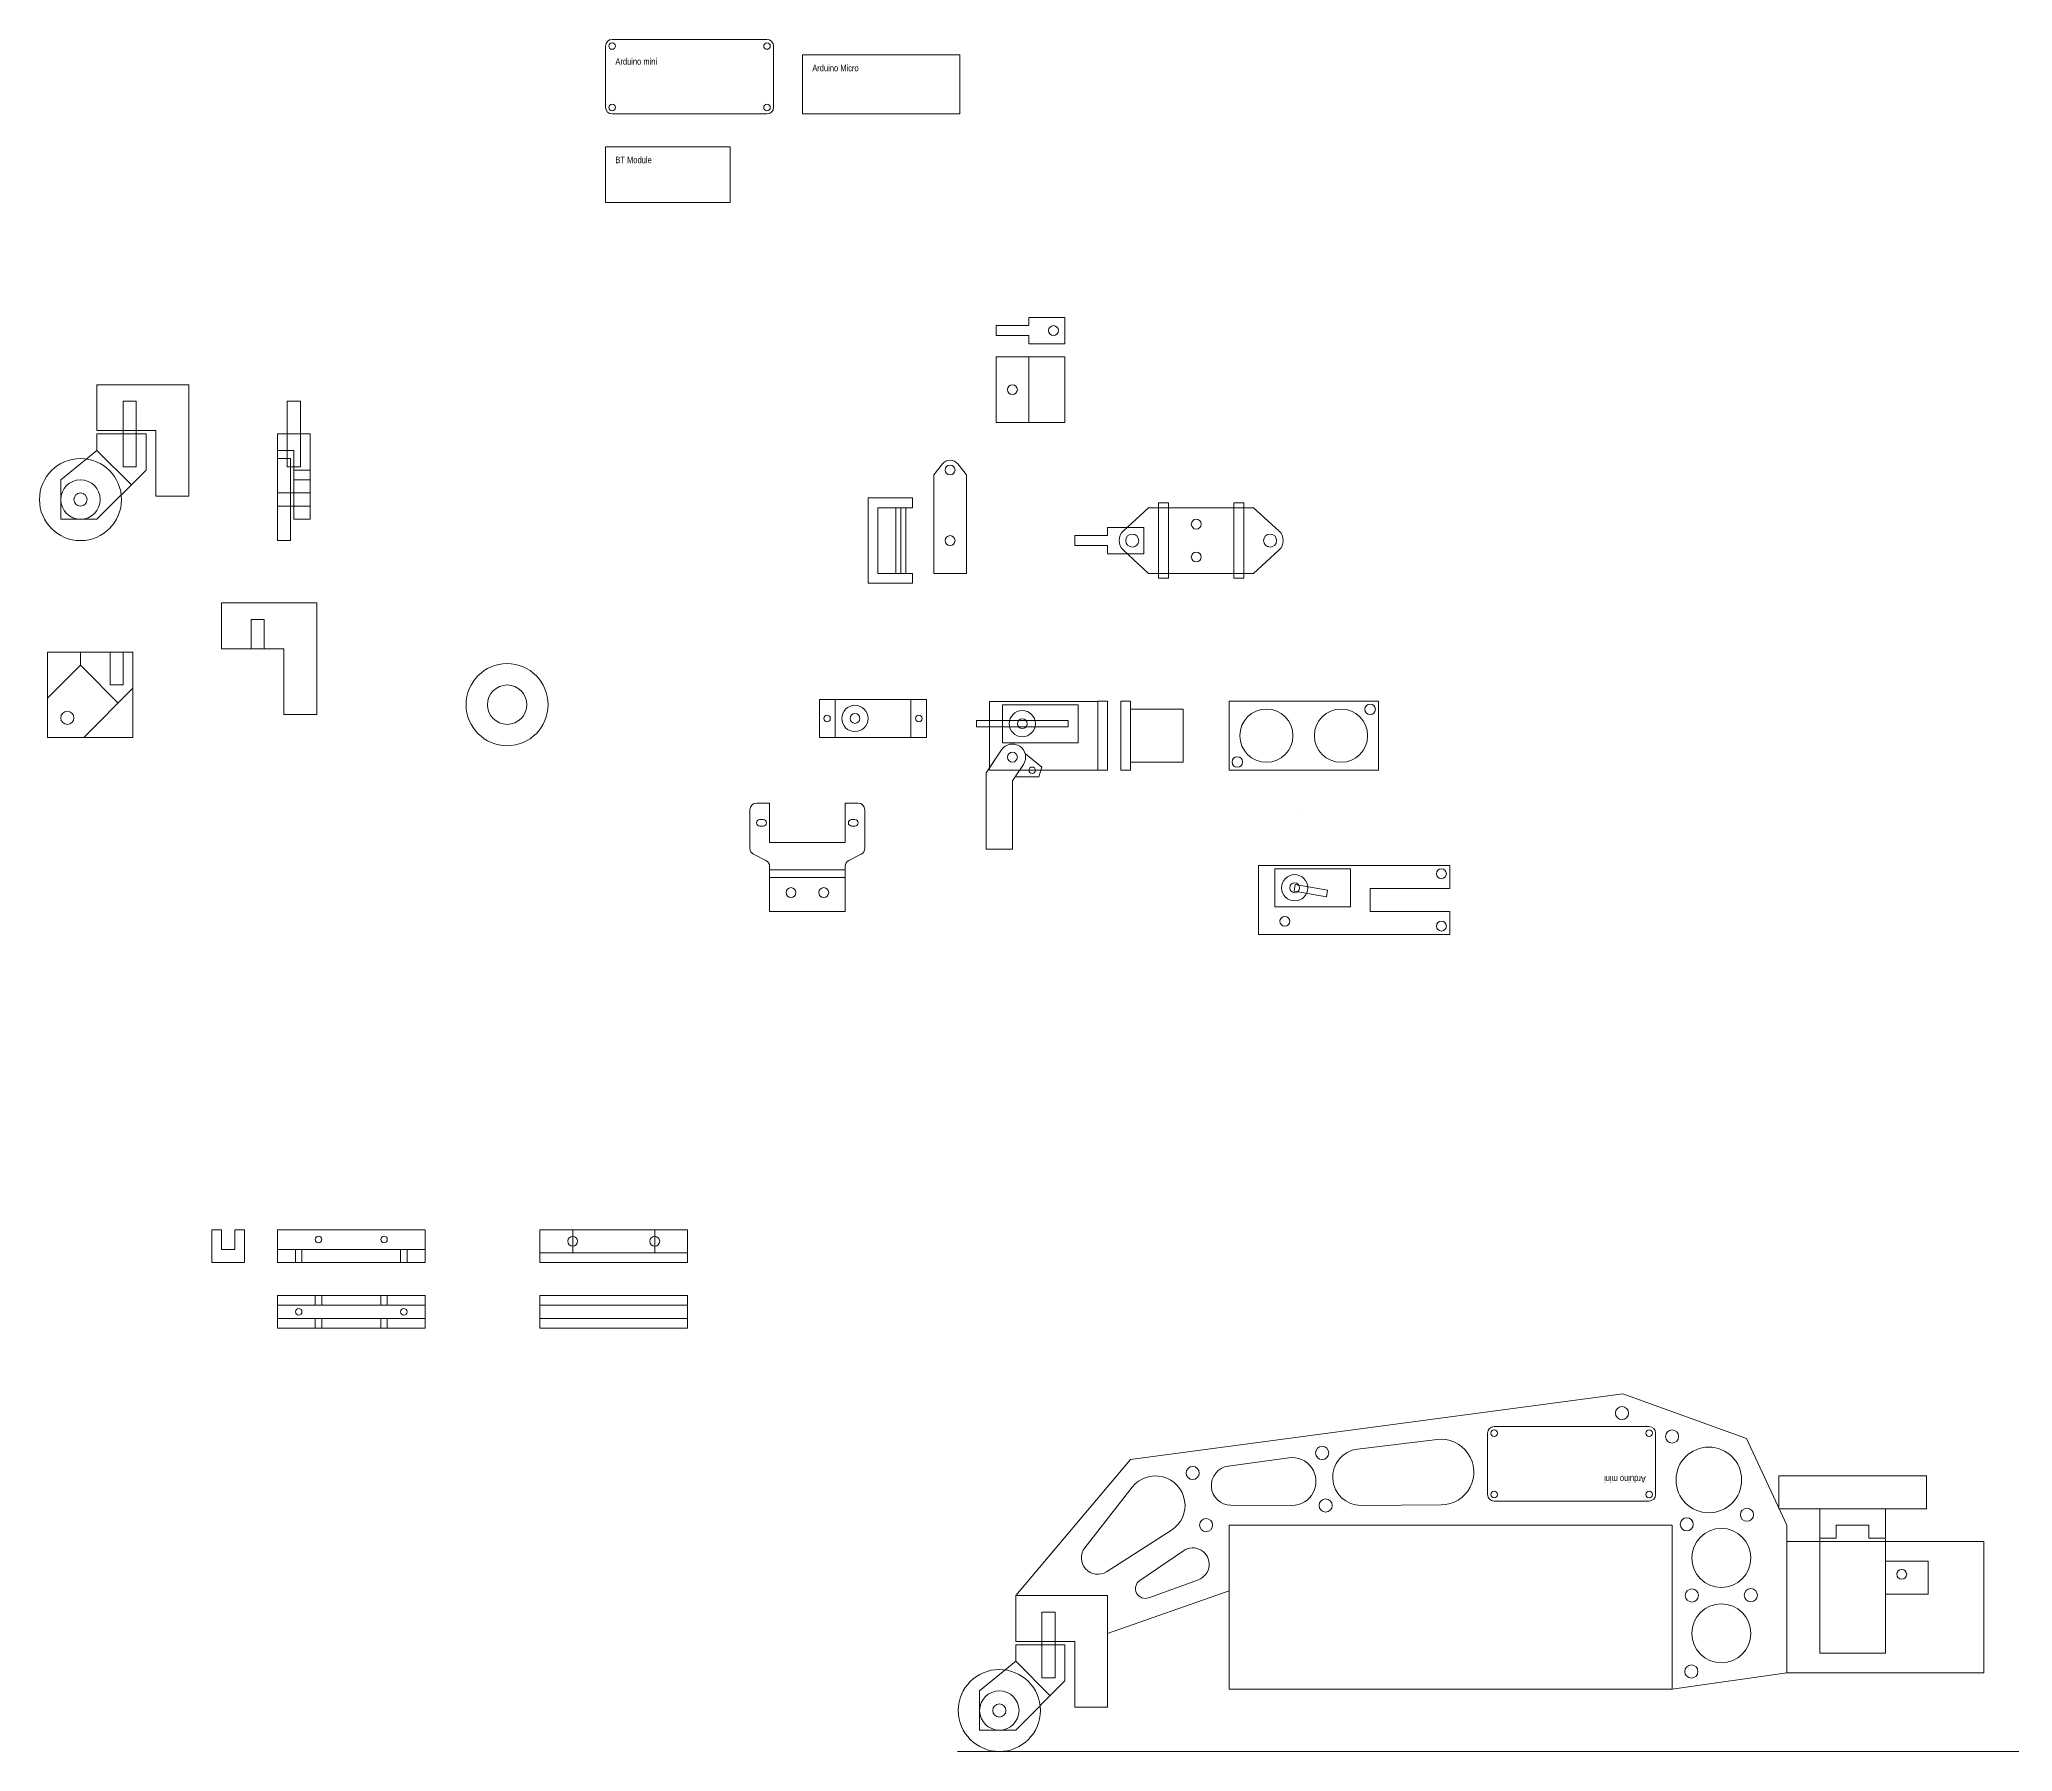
# Model space of a CAD drawing. Header units: millimetres. Extents: x 28 to 1013, y -520 to 323.
# Drawn here: x 28 to 629, y -199 to 323 of the extents above; entities that cross this region are included whole.
import ezdxf

# ---------------------------------------------------------------- set-up
doc = ezdxf.new("R2010")
doc.units = ezdxf.units.MM
doc.linetypes.add('DASHED', pattern=[19.05, 12.7, -6.35])
for name, color, linetype, lineweight, true_color in [('battery', 7, 'CONTINUOUS', 0, 0x000000), ('controller', 7, 'CONTINUOUS', 0, 0x000000), ('head', 7, 'CONTINUOUS', 0, 0x000000), ('help', 6, 'CONTINUOUS', 0, 0xff00ff), ('help2', 2, 'CONTINUOUS', 0, 0xffff00), ('invisible', 9, 'DASHED', 0, 0xc0c0c0), ('main clamp', 7, 'CONTINUOUS', 0, 0x000000), ('shoulder clamp', 7, 'CONTINUOUS', 0, 0x000000), ('wheel', 7, 'CONTINUOUS', 0, 0x000000)]:
    doc.layers.add(name, color=color, linetype=linetype, lineweight=lineweight, true_color=true_color)
doc.styles.get("Standard").update_dxf_attribs({"font": 'txt', "width": 0.75})

msp = doc.modelspace()

# ---------------------------------------------------------------- linework, layer by layer
at = {"layer": 'battery'}
for p, q in [((200, 290), (238, 290)), ((200, 273), (200, 290)), ((238, 290), (238, 273)), ((238, 273), (200, 273)), ((525, -130), (390, -130)), ((390, -130), (390, -180)), ((525, -180), (525, -130)), ((390, -180), (525, -180))]:
    msp.add_line(p, q, dxfattribs=at)
at = {"layer": 'controller'}
for p, q in [((200, 320.7), (200, 302)), ((249.2, 322.7), (202, 322.7)), ((251.2, 302), (251.2, 320.7)), ((308, 318), (260, 318)), ((260, 318), (260, 300)), ((308, 300), (308, 318)), ((202, 300), (249.2, 300)), ((260, 300), (308, 300)), ((468.8, -102), (468.8, -120.7)), ((518, -100), (470.8, -100)), ((520, -120.7), (520, -102)), ((470.8, -122.7), (518, -122.7))]:
    msp.add_line(p, q, dxfattribs=at)
for centre in [(202, 320.7), (249.2, 320.7), (202, 302), (249.2, 302), (470.8, -102), (518, -102), (470.8, -120.7), (518, -120.7)]:
    msp.add_circle(centre, 1, dxfattribs=at)
for centre, start, end in [((202, 320.7), 90, 180), ((249.2, 320.7), 0, 90), ((202, 302), 180, 270), ((249.2, 302), 270, 0), ((470.8, -102), 90, 180), ((518, -102), 0, 90), ((470.8, -120.7), 180, 270), ((518, -120.7), 270, 0)]:
    msp.add_arc(centre, 2, start, end, dxfattribs=at)
at = {"layer": 'head'}
for p, q in [((293.5, 183), (280, 183)), ((280, 183), (280, 157)), ((293.5, 180), (293.5, 183)), ((368.5, 181.5), (371.5, 181.5)), ((368.5, 181.5), (368.5, 158.5)), ((371.5, 158.5), (371.5, 181.5)), ((391.5, 181.5), (394.5, 181.5)), ((391.5, 181.5), (391.5, 158.5)), ((394.5, 158.5), (394.5, 181.5)), ((283, 180), (283, 160)), ((293.5, 180), (283, 180)), ((288.5, 160), (288.5, 180)), ((290, 160), (290, 180)), ((291.5, 160), (291.5, 180)), ((357.8, 172.95), (365.5, 180)), ((365.5, 180), (397.5, 180)), ((405.2, 172.95), (397.5, 180)), ((357.8, 167.05), (365.5, 160)), ((405.2, 167.05), (397.5, 160)), ((280, 157), (293.5, 157)), ((293.5, 160), (283, 160)), ((293.5, 157), (293.5, 160)), ((397.5, 160), (365.5, 160)), ((368.5, 158.5), (371.5, 158.5)), ((394.5, 158.5), (391.5, 158.5)), ((265.2, 110), (265.2, 121.6)), ((265.2, 121.6), (270, 121.6)), ((270, 110), (270, 121.6)), ((270, 121.6), (293, 121.6)), ((293, 121.6), (293, 110)), ((297.8, 121.6), (293, 121.6)), ((297.8, 110), (297.8, 121.6)), ((317, 100), (317, 121)), ((317, 121), (350, 121)), ((350, 100), (350, 121.1)), ((350, 121.1), (353, 121.1)), ((353, 100), (353, 121.1)), ((357, 100), (357, 121.1)), ((357, 121.1), (360, 121.1)), ((360, 100), (360, 121.1)), ((390, 100), (390, 121.1)), ((390, 121.1), (435.5, 121.1)), ((435.5, 121.1), (435.5, 100)), ((313, 115.2), (341, 115.2)), ((313, 115.2), (313, 113.2)), ((321, 108.4), (321, 120)), ((321, 120), (344, 120)), ((341, 115.2), (341, 113.2)), ((344, 120), (344, 108.4)), ((360, 118.65), (376, 118.65)), ((376, 118.65), (376, 102.45)), ((270, 110), (265.2, 110)), ((293, 110), (270, 110)), ((293, 110), (297.8, 110)), ((313, 113.2), (341, 113.2)), ((344, 108.4), (321, 108.4)), ((320.67, 106.22), (316, 99.19)), ((320.67, 106.22), (316.67, 100.22)), ((328, 105), (333, 101)), ((376, 102.45), (360, 102.45)), ((316, 99.19), (316, 76)), ((350, 100), (317, 100)), ((324, 96.79), (327.33, 101.78)), ((324, 96.79), (324, 76)), ((332, 98), (325, 98)), ((333, 101), (332, 98)), ((350, 100), (353, 100)), ((357, 100), (360, 100)), ((390, 100), (435.5, 100)), ((244, 88), (244, 76.24)), ((250, 90), (246, 90)), ((250, 90), (250, 78)), ((273, 90), (273, 78)), ((273, 90), (277, 90)), ((279, 88), (279, 76.24)), ((245.11, 74.45), (248.89, 72.55)), ((250, 78), (273, 78)), ((277.89, 74.45), (274.11, 72.55)), ((324, 76), (316, 76)), ((250, 70.76), (250, 68.5)), ((250, 69.7), (273, 69.7)), ((250, 68.5), (250, 57)), ((250, 67.3), (273, 67.3)), ((273, 57), (273, 70.76)), ((399, 71), (399, 50)), ((399, 71), (433, 71)), ((404, 58.4), (404, 70)), ((404, 70), (427, 70)), ((427, 70), (427, 58.4)), ((433, 71), (457.25, 71)), ((457.25, 71), (457.25, 64)), ((409.83, 63.22), (410.17, 65.18)), ((419.67, 61.48), (409.83, 63.22)), ((410.17, 65.18), (420.02, 63.45)), ((420.02, 63.45), (419.67, 61.48)), ((433, 64), (457.25, 64)), ((433, 64), (433, 57)), ((250, 57), (273, 57)), ((427, 58.4), (404, 58.4)), ((433, 57), (457.25, 57)), ((457.25, 57), (457.25, 50)), ((399, 50), (433, 50)), ((433, 50), (457.25, 50))]:
    msp.add_line(p, q, dxfattribs=at)
for centre, radius in [((380, 175), 1.5), ((360.5, 170), 2), ((402.5, 170), 2), ((380, 165), 1.5), ((267.5, 115.8), 1), ((276, 115.8), 4), ((276, 115.8), 1.5), ((295.5, 115.8), 1), ((327, 114.2), 4), ((327, 114.2), 1.5), ((401.38, 110.55), 8.1), ((424.12, 110.55), 8.1), ((432.98, 118.58), 1.62), ((324, 104), 1.5), ((392.52, 102.53), 1.62), ((330, 100), 1), ((410, 64.2), 4), ((454.72, 68.47), 1.5), ((256.5, 62.75), 1.5), ((266.5, 62.75), 1.5), ((410, 64.2), 1.5), ((407, 54), 1.5), ((454.72, 52.53), 1.5)]:
    msp.add_circle(centre, radius, dxfattribs=at)
for centre, radius, start, end in [((360.5, 170), 4, 132.47159, 227.52841), ((402.5, 170), 4, 312.47159, 47.52841), ((324, 104), 4, 326.30993, 146.30993), ((246, 88), 2, 90, 180), ((277, 88), 2, 0, 90), ((246, 76.24), 2, 180, 243.43495), ((248, 70.76), 2, 0, 63.43495), ((275, 70.76), 2, 116.56505, 180), ((277, 76.24), 2, 296.56505, 0)]:
    msp.add_arc(centre, radius, start, end, dxfattribs=at)
at = {"layer": 'help'}
for p, q in [((30, 122), (30, 136)), ((30, 136), (40, 136)), ((56, 125), (56, 110)), ((56, 110), (41, 110)), ((247, 85), (248, 85)), ((275, 85), (276, 85)), ((247, 83), (248, 83)), ((275, 83), (276, 83)), ((557.5, -115), (602.5, -115)), ((557.5, -115), (557.5, -125)), ((594, -115), (566, -115)), ((602.5, -115), (602.5, -125)), ((557.5, -125), (602.5, -125)), ((566, -125), (594, -125)), ((570, -125), (590, -125)), ((570, -125), (570, -169)), ((590, -169), (590, -125)), ((575, -134), (575, -130)), ((575, -130), (585, -130)), ((585, -130), (585, -134)), ((560, -135), (620, -135)), ((560, -175), (560, -135)), ((570, -134), (574, -134)), ((574, -134), (575, -134)), ((585, -134), (590, -134)), ((620, -135), (620, -175)), ((590, -141), (603, -141)), ((603, -141), (603, -151)), ((325, -165.5), (325, -151.5)), ((325, -151.5), (353, -151.5)), ((353, -151.5), (353, -185.5)), ((593, -151), (590, -151)), ((603, -151), (593, -151)), ((333, -166.5), (333, -156.5)), ((337, -156.5), (333, -156.5)), ((337, -156.5), (337, -176.5)), ((343, -165.5), (325, -165.5)), ((340, -166.5), (325, -166.5)), ((325, -171.5), (325, -166.5)), ((333, -176.5), (333, -166.5)), ((340, -177.5), (340, -166.5)), ((343, -185.5), (343, -165.5)), ((314, -180.5), (325, -171.5)), ((335.5, -182), (325, -171.5)), ((570, -169), (590, -169)), ((325, -192.5), (340, -177.5)), ((337, -176.5), (333, -176.5)), ((620, -175), (560, -175)), ((314, -192.5), (314, -180.5)), ((353, -185.5), (343, -185.5)), ((314, -192.5), (325, -192.5)), ((657.3, -199), (307.3, -199))]:
    msp.add_line(p, q, dxfattribs=at)
for centre, radius in [((595, -145), 1.5), ((320, -186.5), 12.5), ((320, -186.5), 6), ((320, -186.5), 2)]:
    msp.add_circle(centre, radius, dxfattribs=at)
for centre, start, end in [((247, 84), 90, 270), ((248, 84), 270, 90), ((275, 84), 90, 270), ((276, 84), 270, 90)]:
    msp.add_arc(centre, 1, start, end, dxfattribs=at)
at = {"layer": 'help2'}
for p, q in [((329, 235.5), (319, 235.5)), ((319, 235.5), (319, 232.5)), ((329, 238), (329, 235.5)), ((329, 238), (340, 238)), ((340, 230), (340, 238)), ((319, 232.5), (329, 232.5)), ((329, 232.5), (329, 230)), ((329, 230), (340, 230)), ((340, 226), (319, 226)), ((319, 226), (319, 206)), ((329, 226), (329, 206)), ((340, 206), (340, 226)), ((319, 206), (340, 206)), ((302.64, 193.36), (300, 190)), ((307.36, 193.36), (310, 190)), ((300, 160), (300, 190)), ((310, 190), (310, 160)), ((353, 171.5), (343, 171.5)), ((343, 171.5), (343, 168.5)), ((343, 168.5), (353, 168.5)), ((353, 174), (353, 171.5)), ((353, 174), (364, 174)), ((353, 168.5), (353, 166)), ((364, 166), (364, 174)), ((353, 166), (364, 166)), ((310, 160), (300, 160)), ((411.25, 87), (411.23, 87)), ((510, -90), (360, -110)), ((547.73, -103.66), (510, -90)), ((429.15, -106.84), (453.38, -103.91)), ((560, -130), (547.73, -103.66)), ((360, -110), (325, -151.5)), ((389.78, -112), (408.21, -109.47)), ((360.49, -118.45), (346.06, -136.92)), ((390.58, -123.94), (409.18, -124)), ((430.23, -123.98), (454.63, -123.84)), ((352.7, -144.21), (372.44, -131.57)), ((390, -130), (525, -130)), ((390, -130), (390, -165)), ((525, -130), (525, -180)), ((560, -175), (560, -130)), ((362.8, -146.86), (376.12, -137.8)), ((390, -150), (353, -163)), ((365.52, -152.16), (380.65, -146.63)), ((325, -151.5), (353, -151.5)), ((353, -160), (353, -151.5)), ((353, -170), (353, -151.5)), ((560, -175), (525, -180))]:
    msp.add_line(p, q, dxfattribs=at)
for centre, radius in [((336.5, 234), 1.5), ((324, 216), 1.5), ((305, 191.5), 1.5), ((305, 170), 1.5), ((509.75, -95.87), 2), ((525, -103), 2), ((418.39, -108.02), 2), ((536.2, -116.25), 10), ((378.91, -114.13), 2), ((419.44, -124.03), 2), ((547.82, -126.85), 2), ((383, -130), 2), ((529.47, -129.77), 2), ((540, -140), 9), ((531.04, -151.46), 2), ((548.99, -151.37), 2), ((540, -163), 9), ((530.88, -174.6), 2)]:
    msp.add_circle(centre, radius, dxfattribs=at)
for centre, radius, start, end in [((305, 191.5), 3, 38.22243, 141.77757), ((430.18, -115.38), 8.6, 96.89095, 270.32533), ((454.58, -113.84), 10, 270.32533, 96.89095), ((390.6, -117.94), 6, 97.82321, 269.82528), ((409.2, -116.7), 7.3, 269.82528, 97.82321), ((367.58, -123.99), 9, 302.62564, 141.99577), ((350, -140), 5, 141.99577, 302.62564), ((378.94, -141.93), 5, 290.06407, 124.21574), ((364.49, -149.34), 3, 124.21574, 290.06407)]:
    msp.add_arc(centre, radius, start, end, dxfattribs=at)
at = {"layer": 'invisible'}
for p, q in [((105.5, -50), (105.5, -46)), ((107.5, -50), (107.5, -46)), ((137.5, -50), (137.5, -46)), ((139.5, -46), (139.5, -50)), ((111.5, -60), (111.5, -63)), ((113.5, -60), (113.5, -63)), ((131.5, -60), (131.5, -63)), ((131.5, -60), (131.5, -63)), ((133.5, -60), (133.5, -63)), ((133.5, -60), (133.5, -63)), ((111.5, -67), (111.5, -70)), ((113.5, -67), (113.5, -70)), ((131.5, -67), (131.5, -70)), ((131.5, -67), (131.5, -70)), ((133.5, -67), (133.5, -70)), ((133.5, -67), (133.5, -70))]:
    msp.add_line(p, q, dxfattribs=at)
at = {"layer": 'main clamp'}
for p, q in [((225, -40), (180, -40)), ((180, -40), (180, -50)), ((190, -40), (190, -47)), ((215, -40), (215, -47)), ((225, -50), (225, -40)), ((180, -47), (225, -47)), ((180, -50), (225, -50)), ((180, -60), (180, -70)), ((225, -60), (180, -60)), ((225, -70), (225, -60)), ((180, -63), (225, -63)), ((180, -67), (225, -67)), ((180, -70), (225, -70))]:
    msp.add_line(p, q, dxfattribs=at)
for centre in [(190, -43.5), (215, -43.5)]:
    msp.add_circle(centre, 1.5, dxfattribs=at)
at = {"layer": 'shoulder clamp'}
for p, q in [((80, -40), (80, -50)), ((83, -40), (80, -40)), ((83, -46), (83, -40)), ((90, -40), (87, -40)), ((87, -40), (87, -46)), ((90, -50), (90, -40)), ((100, -40), (100, -50)), ((145, -40), (100, -40)), ((145, -50), (145, -40)), ((87, -46), (83, -46)), ((100, -46), (145, -46)), ((80, -50), (90, -50)), ((100, -50), (145, -50)), ((100, -60), (145, -60)), ((100, -70), (100, -60)), ((145, -60), (145, -70)), ((100, -63), (145, -63)), ((145, -67), (100, -67)), ((145, -70), (100, -70))]:
    msp.add_line(p, q, dxfattribs=at)
for centre in [(112.5, -43), (132.5, -43), (106.5, -65), (138.5, -65)]:
    msp.add_circle(centre, 1, dxfattribs=at)
at = {"layer": 'wheel'}
for p, q in [((45, 203.5), (45, 217.5)), ((45, 217.5), (73, 217.5)), ((73, 217.5), (73, 183.5)), ((53, 202.5), (53, 212.5)), ((57, 212.5), (53, 212.5)), ((57, 212.5), (57, 192.5)), ((103, 212.5), (103, 192.5)), ((107, 212.5), (103, 212.5)), ((107, 192.5), (107, 212.5)), ((63, 203.5), (45, 203.5)), ((60, 202.5), (45, 202.5)), ((45, 197.5), (45, 202.5)), ((53, 192.5), (53, 202.5)), ((60, 191.5), (60, 202.5)), ((63, 183.5), (63, 203.5)), ((100, 197.5), (100, 202.5)), ((100, 202.5), (110, 202.5)), ((110, 202.5), (110, 196.5)), ((34, 188.5), (45, 197.5)), ((55.5, 187), (45, 197.5)), ((57, 192.5), (53, 192.5)), ((100, 197.5), (105, 197.5)), ((100, 197.5), (100, 195)), ((104, 195), (100, 195)), ((100, 195), (100, 170)), ((103, 192.5), (107, 192.5)), ((104, 170), (104, 195)), ((105, 197.5), (105, 196.5)), ((105, 196.5), (105, 188.5)), ((110, 196.5), (110, 188.5)), ((34, 176.5), (34, 188.5)), ((45, 176.5), (60, 191.5)), ((110, 191.5), (105, 191.5)), ((105, 176.5), (105, 188.5)), ((105, 188.5), (110, 188.5)), ((110, 176.5), (110, 188.5)), ((73, 183.5), (63, 183.5)), ((110, 184.5), (100, 184.5)), ((100, 184.5), (100, 180.5)), ((100, 180.5), (110, 180.5)), ((110, 180.5), (110, 184.5)), ((34, 176.5), (45, 176.5)), ((105, 176.5), (110, 176.5)), ((100, 170), (104, 170)), ((83, 137), (83, 151)), ((83, 151), (112, 151)), ((112, 151), (112, 117)), ((92, 146), (96, 146)), ((92, 146), (92, 137)), ((96, 146), (96, 137)), ((41, 136), (40, 136)), ((40, 136), (40, 132)), ((56, 136), (41, 136)), ((49, 126), (49, 136)), ((53, 126), (53, 136)), ((56, 125), (56, 136)), ((102, 137), (83, 137)), ((102, 117), (102, 137)), ((40, 132), (30, 122)), ((41, 131), (40, 132)), ((51.5, 120.5), (41, 131)), ((30, 110), (30, 122)), ((41, 110), (56, 125)), ((53, 126), (49, 126)), ((112, 117), (102, 117)), ((30, 110), (41, 110))]:
    msp.add_line(p, q, dxfattribs=at)
for centre, radius in [((40, 182.5), 12.5), ((40, 182.5), 6), ((40, 182.5), 2), ((170, 120), 12.5), ((170, 120), 6), ((36, 116), 2), ((36, 116), 2)]:
    msp.add_circle(centre, radius, dxfattribs=at)

# ---------------------------------------------------------------- texts
at = {"layer": 'battery', "char_height": 2, "width": 100, "attachment_point": 1}
for s, insert in [('Arduino\\~mini', (203, 317)), ('BT\\~Module', (203, 287))]:
    msp.add_mtext(s, dxfattribs=dict(at, insert=insert))
at = {"layer": 'battery', "insert": (517, -117), "char_height": 2, "width": 100, "attachment_point": 1, "rotation": 180}
msp.add_mtext('Arduino\\~mini', dxfattribs=at)
at = {"layer": 'controller', "insert": (263, 315), "char_height": 2, "width": 100, "attachment_point": 1}
msp.add_mtext('Arduino\\~Micro', dxfattribs=at)

doc.saveas('drawing.dxf')
